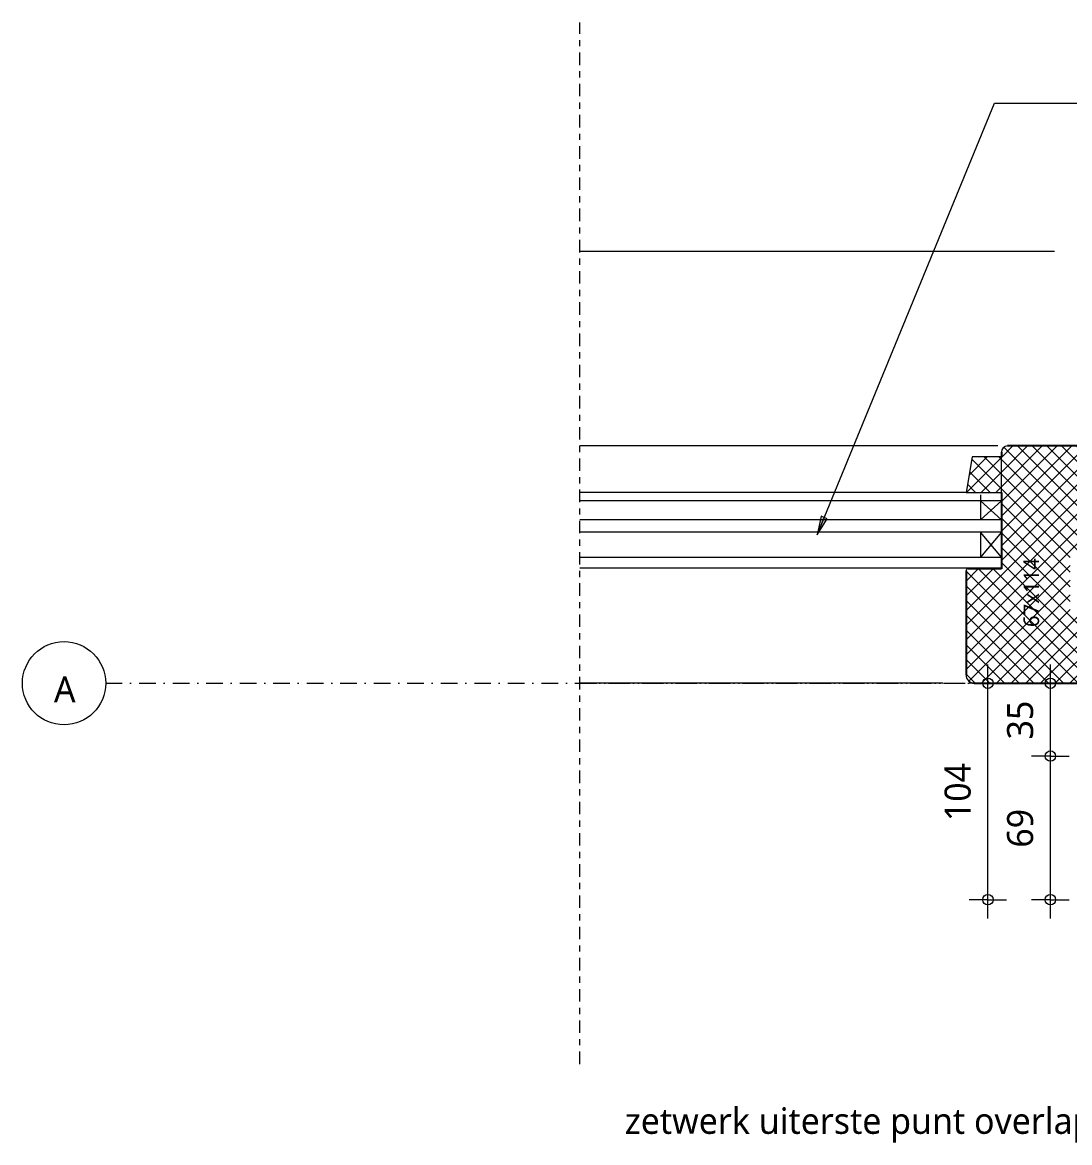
# Model space of a CAD drawing. Header units: millimetres. Extents: x 2927 to 18500, y -7154 to 6447.
# Drawn here: x 3889 to 4393, y -2623 to -2085 of the extents above; entities that cross this region are included whole.
import ezdxf

# ---------------------------------------------------------------- set-up
doc = ezdxf.new("R2010")
doc.units = ezdxf.units.MM
doc.linetypes.add('MV_center', pattern=[15, 6, -3, 3, -3])
doc.linetypes.add('MV_stramien', pattern=[16, 8, -4, 0, -4])
for name, color, linetype, lineweight in [('A-ANNO-DIMS', 211, 'Continuous', 13), ('A-ANNO-DIMS-5', 211, 'Continuous', 13), ('A-DETL', 90, 'Continuous', 13), ('A-DETL-GENF', 92, 'Continuous', 18), ('A-DETL-MEDM', 33, 'Continuous', 18), ('G-ANNO-TEXT', 231, 'Continuous', 13)]:
    doc.layers.add(name, color=color, linetype=linetype, lineweight=lineweight)
doc.styles.add('Segoe UI', font='segoeui.ttf', dxfattribs={"height": 7.5})
doc.styles.add('Segoe UI_3', font='segoeui.ttf', dxfattribs={"height": 12.5})
doc.dimstyles.new('2_5_mm', dxfattribs={"dimscale": 304.8, "dimtxt": 13.092049, "dimasz": 0.016404, "dimexe": 0.029528, "dimexo": 0.0625, "dimgap": 0.014764, "dimtad": 1, "dimdec": 0, "dimzin": 0, "dimdsep": 46, "dimtxsty": 'Segoe UI_3', "dimblk1": 'DOTBLANK', "dimblk2": 'DOTBLANK', "dimsah": 1, "dimcen": 0.09, "dimdle": 0.029528, "dimazin": 0, "dimtfac": 1, "dimtdec": 4, "dimtix": 1, "dimtmove": 0, "dimatfit": 3, "dimfxl": 0.029528, "dimfxlon": 1, "dimtvp": 1, "dimtfill": 1, "dimtolj": 1, "dimtzin": 0, "dimarcsym": 2})
pattern_1 = [(45, (0, 0), (-3.535534, 3.535534), []), (135, (0, 0), (-3.535534, -3.535534), [])]

# ---------------------------------------------------------------- blocks, each defined once
blk = doc.blocks.new('31 dubbel_glas1 - Type 1-3237992-Details Domera')
at = {"layer": 'A-DETL-GENF', "lineweight": 13}
for p, q in [((202.5, 0), (0, 0)), ((202.5, -5), (0, -5)), ((0, -5), (10, -17)), ((0, -17), (10, -5)), ((10, -17), (10, -5)), ((0, -17), (202.5, -17)), ((0, -23), (202.5, -23)), ((0, -23), (10, -32.19)), ((0, -32.19), (10, -23)), ((10, -35), (10, -23)), ((0, -32.19), (202.5, -32.19)), ((17, -36.19), (202.5, -36.19))]:
    blk.add_line(p, q, dxfattribs=at)
blk = doc.blocks.new('NLRS_00_DI_maskeer - Type 1-4234584-Details Domera')
at = {"layer": 'A-DETL-GENF', "linetype": 'MV_center'}
blk.add_line((-100, 0), (400.48, 0), dxfattribs=at)
blk = doc.blocks.new('DIMBLOCK248-Details Domera')
at = {"layer": 'A-ANNO-DIMS-5'}
for p, q in [((4353.31, -2515.58), (4353.31, -2393.58)), ((4353.31, -2402.58), (4344.31, -2402.58)), ((4353.31, -2402.58), (4362.31, -2402.58)), ((4353.31, -2506.58), (4344.31, -2506.58)), ((4353.31, -2506.58), (4362.31, -2506.58))]:
    blk.add_line(p, q, dxfattribs=at)
for centre in [(4353.31, -2402.58), (4353.31, -2506.58)]:
    blk.add_circle(centre, 2.5, dxfattribs=at)
at = {"layer": 'A-ANNO-DIMS-5', "color": 0, "insert": (4332.5, -2468.86), "char_height": 12.5, "width": 34.2774, "attachment_point": 1, "rotation": 90, "line_spacing_factor": 1.142579, "style": 'Segoe UI_3', "bg_fill": 3, "box_fill_scale": 1.25, "bg_fill_color": 9, "bg_fill_true_color": 13158600, "bg_fill_transparency": 0}
blk.add_mtext('104', dxfattribs=at)
blk = doc.blocks.new('_DotBlank')
at = {"color": 0, "linetype": 'ByBlock', "lineweight": -2}
blk.add_line((-0.5, 0), (-1, 0), dxfattribs=at)
blk.add_circle((0, 0), 0.5, dxfattribs=at)
blk = doc.blocks.new('DIMBLOCK258-Details Domera')
at = {"layer": 'A-ANNO-DIMS-5'}
for p, q in [((4383.31, -2437.58), (4374.31, -2437.58)), ((4383.31, -2515.58), (4383.31, -2437.58)), ((4383.31, -2437.58), (4392.31, -2437.58)), ((4383.31, -2506.58), (4374.31, -2506.58)), ((4383.31, -2506.58), (4392.31, -2506.58))]:
    blk.add_line(p, q, dxfattribs=at)
for centre in [(4383.31, -2437.58), (4383.31, -2506.58)]:
    blk.add_circle(centre, 2.5, dxfattribs=at)
at = {"layer": 'A-ANNO-DIMS-5', "color": 0, "insert": (4362.5, -2481.6), "char_height": 12.5, "width": 22.8516, "attachment_point": 1, "rotation": 90, "line_spacing_factor": 1.142579, "style": 'Segoe UI_3', "bg_fill": 3, "box_fill_scale": 1.25, "bg_fill_color": 9, "bg_fill_true_color": 13158600, "bg_fill_transparency": 0}
blk.add_mtext('69', dxfattribs=at)
blk = doc.blocks.new('DIMBLOCK259-Details Domera')
at = {"layer": 'A-ANNO-DIMS-5'}
for p, q in [((4383.31, -2437.58), (4383.31, -2393.58)), ((4383.31, -2402.58), (4374.31, -2402.58)), ((4383.31, -2402.58), (4392.31, -2402.58)), ((4383.31, -2437.58), (4374.31, -2437.58)), ((4383.31, -2437.58), (4392.31, -2437.58))]:
    blk.add_line(p, q, dxfattribs=at)
for centre in [(4383.31, -2402.58), (4383.31, -2437.58)]:
    blk.add_circle(centre, 2.5, dxfattribs=at)
at = {"layer": 'A-ANNO-DIMS-5', "color": 0, "insert": (4362.5, -2429.6), "char_height": 12.5, "width": 22.8516, "attachment_point": 1, "rotation": 90, "line_spacing_factor": 1.142579, "style": 'Segoe UI_3', "bg_fill": 3, "box_fill_scale": 1.25, "bg_fill_color": 9, "bg_fill_true_color": 13158600, "bg_fill_transparency": 0}
blk.add_mtext('35', dxfattribs=at)

msp = doc.modelspace()

# ---------------------------------------------------------------- hatches: boundary and pattern name
at = {"layer": 'A-DETL-GENF', "lineweight": 13}
h = msp.add_hatch(dxfattribs=at)
h.set_pattern_fill('FP_12', color=250, style=0, pattern_type=2)
h.set_pattern_definition(pattern_1)
h.paths.add_polyline_path([(4406.78, -2402.58), (4407.55, -2402.48), (4408.28, -2402.18), (4408.9, -2401.7), (4409.37, -2401.08), (4409.67, -2400.36), (4409.78, -2399.58), (4409.78, -2367.58), (4392.78, -2367.58), (4392.78, -2339.58), (4409.78, -2339.58), (4409.78, -2291.58), (4409.67, -2290.8), (4409.37, -2290.08), (4408.9, -2289.46), (4408.28, -2288.98), (4407.55, -2288.68), (4406.78, -2288.58), (4362.78, -2288.58), (4362, -2288.68), (4361.28, -2288.98), (4360.65, -2289.46), (4360.18, -2290.08), (4359.88, -2290.8), (4359.78, -2291.58), (4359.78, -2347.58), (4343.52, -2347.62), (4343.28, -2347.72), (4343.07, -2347.87), (4342.91, -2348.08), (4342.81, -2348.32), (4342.78, -2348.58), (4342.78, -2398.58), (4342.91, -2399.62), (4343.31, -2400.58), (4343.95, -2401.41), (4344.78, -2402.05), (4345.74, -2402.44), (4346.78, -2402.58), (4392.78, -2402.58)])
h = msp.add_hatch(dxfattribs=at)
h.set_pattern_fill('FP_12', color=250, style=0, pattern_type=2)
h.set_pattern_definition(pattern_1)
h.paths.add_polyline_path([(4342.78, -2310.89), (4359.78, -2310.89), (4359.78, -2293.89), (4345.77, -2293.89)])
at = {"layer": 'G-ANNO-TEXT'}
msp.add_hatch(color=7, dxfattribs=at).paths.add_polyline_path([(4271.2, -2331.25), (4276.1, -2323.53), (4273.16, -2322.32)])

# ---------------------------------------------------------------- linework, layer by layer
at = {"layer": 'A-DETL', "lineweight": 18}
for p, q in [((4385.28, -2195.08), (4157.28, -2195.08)), ((4358.1, -2288.58), (4157.28, -2288.58)), ((4345.77, -2293.89), (4342.78, -2310.89)), ((4359.78, -2293.89), (4345.77, -2293.89)), ((4359.78, -2310.89), (4359.78, -2293.89)), ((4342.78, -2310.89), (4359.78, -2310.89)), ((4331.58, -2402.58), (4157.28, -2402.58))]:
    msp.add_line(p, q, dxfattribs=at)
at = {"layer": 'A-DETL', "linetype": 'MV_stramien', "lineweight": 18}
for p, q in [((3929.49, -2402.58), (5214.41, -2402.58)), ((4157.28, -2402.58), (4346.78, -2402.58))]:
    msp.add_line(p, q, dxfattribs=at)
at = {"layer": 'A-DETL', "lineweight": 18}
msp.add_circle((3909.49, -2402.58), 20, dxfattribs=at)
for centre, radius, start, end in [((4362.78, -2291.58), 3, 90, 180), ((4343.78, -2348.58), 1, 90, 180), ((4346.78, -2398.58), 4, 180, 270)]:
    msp.add_arc(centre, radius, start, end, dxfattribs=at)
at = {"layer": 'A-DETL-MEDM', "lineweight": 25}
for p, q in [((4359.78, -2291.58), (4359.78, -2293.89)), ((4406.78, -2288.58), (4362.78, -2288.58)), ((4359.78, -2310.89), (4359.78, -2347.58)), ((4342.78, -2348.58), (4342.78, -2398.58)), ((4359.78, -2347.58), (4343.78, -2347.58)), ((4346.78, -2402.58), (4406.78, -2402.58))]:
    msp.add_line(p, q, dxfattribs=at)
at = {"layer": 'G-ANNO-TEXT', "color": 250}
for p, q in [((4271.2, -2331.25), (4356.54, -2123.85)), ((4356.54, -2123.85), (4399.17, -2123.85)), ((4273.16, -2322.32), (4271.2, -2331.25)), ((4271.2, -2331.25), (4276.1, -2323.53)), ((4276.1, -2323.53), (4273.16, -2322.32))]:
    msp.add_line(p, q, dxfattribs=at)

# ---------------------------------------------------------------- block references
at = {"layer": 'A-DETL-GENF', "linetype": 'MV_center', "rotation": 90}
msp.add_blockref('NLRS_00_DI_maskeer - Type 1-4234584-Details Domera', (4157.28, -2485.56), dxfattribs=at)
at = {"layer": 'A-DETL-GENF', "lineweight": 13, "rotation": 180}
msp.add_blockref('31 dubbel_glas1 - Type 1-3237992-Details Domera', (4359.78, -2347.08), dxfattribs=at)

# ---------------------------------------------------------------- texts
at = {"layer": 'G-ANNO-TEXT', "color": 8, "insert": (4370.4, -2375.59), "char_height": 7.5, "width": 40.0844, "attachment_point": 1, "rotation": 90, "style": 'Segoe UI'}
msp.add_mtext('67x114', dxfattribs=at)
at = {"layer": 'G-ANNO-TEXT', "color": 7, "char_height": 12.5, "attachment_point": 1, "style": 'Segoe UI_3'}
for s, insert, width in [('A', (3904.64, -2399.25), 13.6287), ('zetwerk uiterste punt overlap pan Monier Tuile plat', (4178.89, -2606.6), 480.6117)]:
    msp.add_mtext(s, dxfattribs=dict(at, insert=insert, width=width))

# ---------------------------------------------------------------- next in the draw order: dimensions: what is measured, and where the dimension line sits
at = {"layer": 'A-ANNO-DIMS'}
dim = msp.add_linear_dim(base=(4353.31, -2402.58), p1=(4362.31, -2506.58), p2=(4344.31, -2402.58), angle=90, dimstyle='2_5_mm', override={"dimpost": '<>', "dimfxl": 105.546198}, dxfattribs=at)
dim.commit()
dim.dimension.update_dxf_attribs({"geometry": 'DIMBLOCK248-Details Domera', "text_midpoint": (4342.31, -2454.58)})

# ---------------------------------------------------------------- next in the draw order: dimensions: what is measured, and where the dimension line sits
dim = msp.add_linear_dim(base=(4383.31, -2437.58), p1=(4392.31, -2506.58), p2=(4392.31, -2437.58), angle=90, dimstyle='2_5_mm', override={"dimpost": '<>', "dimfxl": 69}, dxfattribs=at)
dim.commit()
dim.dimension.update_dxf_attribs({"geometry": 'DIMBLOCK258-Details Domera', "text_midpoint": (4372.34, -2472.08)})

# ---------------------------------------------------------------- next in the draw order: dimensions: what is measured, and where the dimension line sits
dim = msp.add_linear_dim(base=(4383.31, -2402.58), p1=(4392.31, -2437.58), p2=(4374.31, -2402.58), angle=90, dimstyle='2_5_mm', override={"dimpost": '<>', "dimfxl": 39.357337}, dxfattribs=at)
dim.commit()
dim.dimension.update_dxf_attribs({"geometry": 'DIMBLOCK259-Details Domera', "text_midpoint": (4372.34, -2420.08)})

doc.saveas('drawing.dxf')
